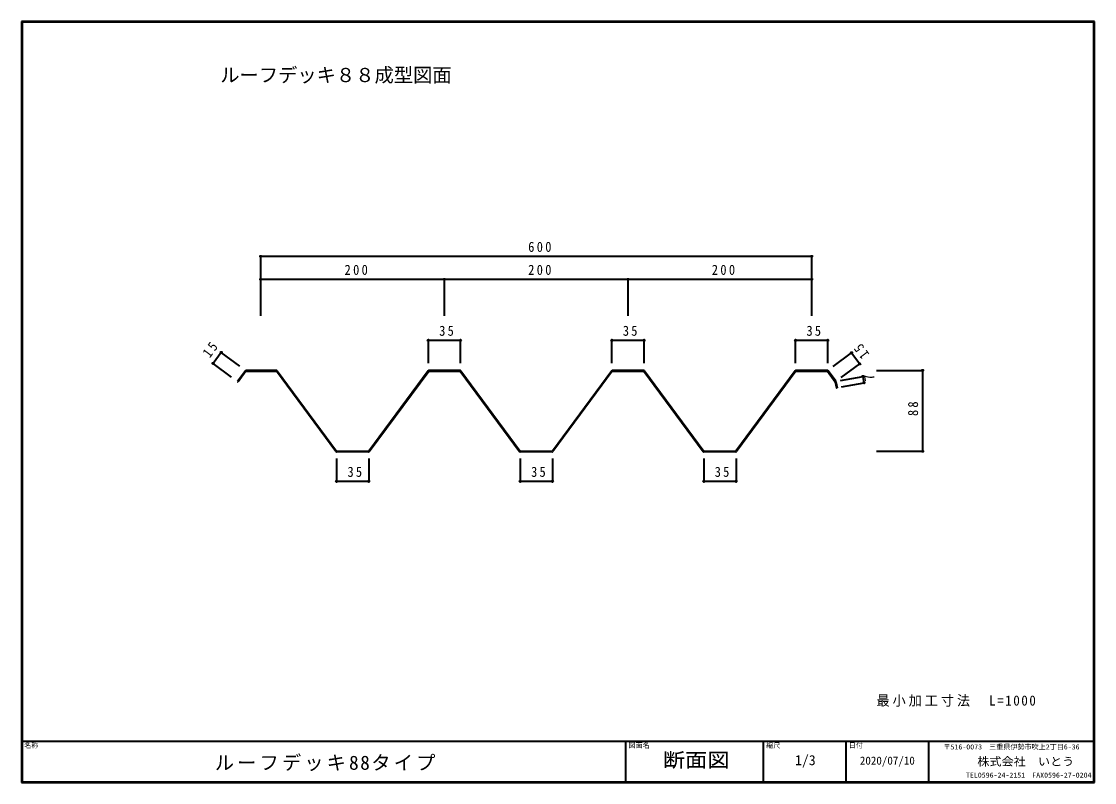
# Model space of a CAD drawing. Units: millimetres, scale not verified, with parts at other scales. Extents: x -592 to 577, y -412 to 417.
import ezdxf
from ezdxf.enums import TextEntityAlignment as Align

# ---------------------------------------------------------------- set-up
doc = ezdxf.new("R2010")
doc.units = ezdxf.units.MM
doc.header["$LTSCALE"] = 3
doc.header["$PDMODE"] = 32
doc.header["$PDSIZE"] = 1.5
doc.layers.add('0-0', color=7, linetype='Continuous', lineweight=35)
doc.layers.add('8-0', color=7, linetype='Continuous', lineweight=35)
doc.styles.add('ＭＳ ゴシック', font='')
doc.styles.get('ＭＳ ゴシック').set_extended_font_data('MS Gothic')

msp = doc.modelspace()

# ---------------------------------------------------------------- linework, layer by layer
at = {"layer": '0-0'}
for p, q in [((269.14, 160.88), (-330.86, 160.88)), ((-330.86, 135.88), (-330.86, 160.88)), ((269.14, 135.88), (269.14, 160.88)), ((-330.86, 96.146), (-330.86, 135.88)), ((-130.86, 96.146), (-130.86, 135.88)), ((69.14, 96.146), (69.14, 135.88)), ((269.14, 96.146), (269.14, 135.88)), ((-148.36, 69.553), (-113.36, 69.553)), ((-148.36, 44.553), (-148.36, 69.553)), ((-113.36, 44.553), (-113.36, 69.553)), ((51.64, 69.553), (86.64, 69.553)), ((51.64, 44.553), (51.64, 69.553)), ((86.64, 44.553), (86.64, 69.553)), ((251.64, 69.553), (286.64, 69.553)), ((251.64, 44.553), (251.64, 69.553)), ((286.64, 44.553), (286.64, 69.553)), ((-373.904, 56.444), (-382.816, 44.379)), ((-353.795, 41.591), (-373.904, 56.444)), ((292.428, 41.113), (312.538, 55.966)), ((312.538, 55.966), (321.449, 43.901)), ((-362.707, 29.525), (-382.816, 44.379)), ((-347.66, 36.432), (-356.272, 24.772)), ((-347.016, 35.957), (-355.628, 24.297)), ((-313.864, 36.838), (-346.855, 36.838)), ((-346.855, 36.038), (-313.864, 36.038)), ((-249.063, -51.556), (-313.703, 35.957)), ((-313.06, 36.432), (-248.42, -51.081)), ((-148.66, 36.432), (-213.3, -51.081)), ((-212.656, -51.556), (-148.016, 35.957)), ((-113.864, 36.838), (-147.855, 36.838)), ((-147.855, 36.038), (-113.864, 36.038)), ((-113.703, 35.957), (-49.063, -51.556)), ((-113.06, 36.432), (-48.42, -51.081)), ((51.34, 36.432), (-13.3, -51.081)), ((51.984, 35.957), (-12.656, -51.556)), ((86.136, 36.838), (52.145, 36.838)), ((52.145, 36.038), (86.136, 36.038)), ((86.297, 35.957), (150.937, -51.556)), ((86.94, 36.432), (151.58, -51.081)), ((251.341, 36.432), (186.7, -51.081)), ((251.984, 35.957), (187.344, -51.556)), ((286.136, 36.838), (252.145, 36.838)), ((252.145, 36.038), (286.136, 36.038)), ((286.297, 35.957), (294.772, 24.483)), ((295.415, 24.958), (286.94, 36.432)), ((301.34, 29.047), (321.449, 43.901)), ((339.914, 36.838), (389.914, 36.838)), ((389.914, 36.838), (389.914, -51.162)), ((-356.272, 24.772), (-355.628, 24.297)), ((295.594, 24.546), (296.825, 17.889)), ((300.469, 25.682), (325.052, 30.227)), ((300.469, 25.682), (325.052, 30.227)), ((326.325, 23.344), (325.052, 30.227)), ((301.742, 18.798), (326.325, 23.344)), ((301.742, 18.798), (326.325, 23.344)), ((-248.259, -51.162), (-213.46, -51.162)), ((-213.46, -51.962), (-248.259, -51.962)), ((-48.259, -51.162), (-13.461, -51.162)), ((-13.461, -51.962), (-48.259, -51.962)), ((151.741, -51.162), (186.539, -51.162)), ((186.539, -51.962), (151.741, -51.962)), ((339.914, -51.162), (389.914, -51.162)), ((-248.259, -58.962), (-248.259, -83.962)), ((-213.259, -58.962), (-213.259, -83.962)), ((-48.259, -58.962), (-48.259, -83.962)), ((-13.259, -58.962), (-13.259, -83.962)), ((151.741, -58.962), (151.741, -83.962)), ((186.741, -58.962), (186.741, -83.962)), ((-213.259, -83.962), (-248.259, -83.962)), ((-13.259, -83.962), (-48.259, -83.962)), ((186.741, -83.962), (151.741, -83.962))]:
    msp.add_line(p, q, dxfattribs=at)
for points in [[(269.14, 135.88), (69.14, 135.88), (-130.86, 135.88), (-330.86, 135.88)], [(294.808, 24.4), (296.039, 17.744), (296.825, 17.889)]]:
    msp.add_lwpolyline(points, dxfattribs=at)
for centre, radius, start, end in [((-346.855, 35.838), 1, 90, 143.55005), ((-346.855, 35.838), 0.2, 90, 143.55005), ((-313.864, 35.838), 1, 36.44971, 90), ((-313.864, 35.838), 0.2, 36.44971, 90), ((-147.855, 35.838), 1, 90, 143.55005), ((-147.855, 35.838), 0.2, 90, 143.55005), ((-113.864, 35.838), 1, 36.44971, 90), ((-113.864, 35.838), 0.2, 36.44971, 90), ((52.145, 35.838), 1, 90, 143.55005), ((52.145, 35.838), 0.2, 90, 143.55005), ((86.136, 35.838), 1, 36.44971, 90), ((86.136, 35.838), 0.2, 36.44971, 90), ((252.145, 35.838), 1, 90, 143.55005), ((252.145, 35.838), 0.2, 90, 143.55005), ((286.136, 35.838), 1, 36.44971, 90), ((286.136, 35.838), 0.2, 36.44971, 90), ((294.611, 24.364), 0.2, 10.47647, 36.44884), ((294.611, 24.364), 1, 10.47647, 36.44884), ((-248.259, -50.962), 1, 216.44971, 270), ((-248.259, -50.962), 0.2, 216.44971, 270), ((-213.46, -50.962), 0.2, 270, 323.55028), ((-213.46, -50.962), 1, 270, 323.55028), ((-48.259, -50.962), 1, 216.44971, 270), ((-48.259, -50.962), 0.2, 216.44971, 270), ((-13.461, -50.962), 0.2, 270, 323.55028), ((-13.461, -50.962), 1, 270, 323.55028), ((151.741, -50.962), 1, 216.44971, 270), ((151.741, -50.962), 0.2, 216.44971, 270), ((186.539, -50.962), 0.2, 270, 323.55028), ((186.539, -50.962), 1, 270, 323.55028)]:
    msp.add_arc(centre, radius, start, end, dxfattribs=at)
for p in [(-330.86, 160.88), (269.14, 160.88), (-330.86, 135.88), (-130.86, 135.88), (69.14, 135.88), (269.14, 135.88), (-148.36, 69.553), (-113.36, 69.553), (51.64, 69.553), (86.64, 69.553), (251.64, 69.553), (286.64, 69.553), (-373.904, 56.444), (312.538, 55.966), (-382.816, 44.379), (321.449, 43.901), (389.914, 36.838), (325.052, 30.227), (326.325, 23.344), (389.914, -51.162), (-248.259, -83.962), (-213.259, -83.962), (-48.259, -83.962), (-13.259, -83.962), (151.741, -83.962), (186.741, -83.962)]:
    msp.add_point(p, dxfattribs=at)
at = {"layer": '8-0'}
for p, q in [((-591.536, 416.54), (-591.536, -411.687)), ((577.231, 416.54), (-591.536, 416.54)), ((576.931, 416.24), (-591.236, 416.24)), ((-590.936, 415.94), (-590.936, -411.087)), ((576.931, -411.387), (576.931, 416.24)), ((577.231, -411.687), (577.231, 416.54)), ((-590.936, -366.687), (576.631, -366.687)), ((66.631, -411.087), (66.631, -366.687)), ((216.631, -411.087), (216.631, -366.687)), ((306.631, -411.087), (306.631, -366.687)), ((396.631, -411.087), (396.631, -366.687)), ((-591.536, -411.687), (577.231, -411.687)), ((-590.936, -411.087), (576.631, -411.087))]:
    msp.add_line(p, q, dxfattribs=at)
for points in [[(-591.236, 416.24), (-591.236, -411.387), (576.931, -411.387)], [(576.631, -411.087), (576.631, 415.94), (-590.936, 415.94)]]:
    msp.add_lwpolyline(points, dxfattribs=at)

# ---------------------------------------------------------------- texts
at = {"layer": '0-0', "style": 'ＭＳ ゴシック'}
msp.add_text('ルーフデッキ８８成型図面', height=15.4, dxfattribs=at).set_placement((-375.036, 345.94), align=Align.BOTTOM_LEFT)
msp.add_text('7', height=11, rotation=100.478, dxfattribs=at).set_placement((341.162, 26.978), align=Align.BOTTOM_LEFT)
at = {"layer": '0-0', "char_height": 11, "attachment_point": 7, "style": 'ＭＳ ゴシック'}
for s, insert in [('\\T1.38;\\W0.9;600', (-39.61, 165.63)), ('\\T1.38;\\W0.9;200', (-239.61, 140.63)), ('\\T1.38;\\W0.9;200', (-39.61, 140.63)), ('\\T1.38;\\W0.9;200', (160.39, 140.63)), ('\\T1.36;\\W0.9;35', (-136.547, 74.303)), ('\\T1.36;\\W0.9;35', (63.453, 74.303)), ('\\T1.36;\\W0.9;35', (263.453, 74.303)), ('\\T1.36;\\W0.9;35', (-236.446, -79.212)), ('\\T1.36;\\W0.9;35', (-36.446, -79.212)), ('\\T1.36;\\W0.9;35', (163.554, -79.212)), ('\\T1.23;\\W0.95;最小加工寸法\u3000L=1000', (339.756, -329.187))]:
    msp.add_mtext(s, dxfattribs=dict(at, insert=insert))
for s, insert, rotation in [('\\T1.36;\\W0.9;15', (-386.28, 49.644), 53.549), ('\\T1.36;\\W0.9;15', (332.639, 54.419), 126.45), ('\\T1.36;\\W0.9;88', (385.164, -12.85), 90)]:
    msp.add_mtext(s, dxfattribs=dict(at, insert=insert, rotation=rotation))
at = {"layer": '8-0', "style": 'ＭＳ ゴシック'}
for s, height, p in [('名称', 5.499, (-588.536, -375.687)), ('図面名', 5.499, (69.631, -375.687)), ('縮尺', 5.499, (219.631, -375.687)), ('日付', 5.499, (309.631, -375.687)), ('〒516-0073\u3000三重県伊勢市吹上2丁目6-36', 5.499, (412.643, -377.325)), ('1/3', 11, (251.068, -396.136)), ('2020/07/10', 8.798, (321.631, -394.887)), ('TEL0596-24-2151\u3000FAX0596-27-0204', 5.499, (437.165, -408.052))]:
    msp.add_text(s, height=height, dxfattribs=at).set_placement(p, align=Align.BOTTOM_LEFT)
for s, height, width, p in [('断面図', 15.4, 1.15, (107.131, -399.387)), ('断面図', 15.4, 1.15, (107.131, -399.687)), ('株式会社\u3000いとう', 8.798, 1.1, (449.541, -395.935))]:
    msp.add_text(s, height=height, dxfattribs=dict(at, width=width)).set_placement(p, align=Align.BOTTOM_LEFT)
at = {"layer": '8-0', "insert": (-380.952, -399.387), "char_height": 15.4, "attachment_point": 7, "style": 'ＭＳ ゴシック'}
msp.add_mtext('\\T1.16;ルーフデッキ88タイプ', dxfattribs=at)

doc.saveas('drawing.dxf')
